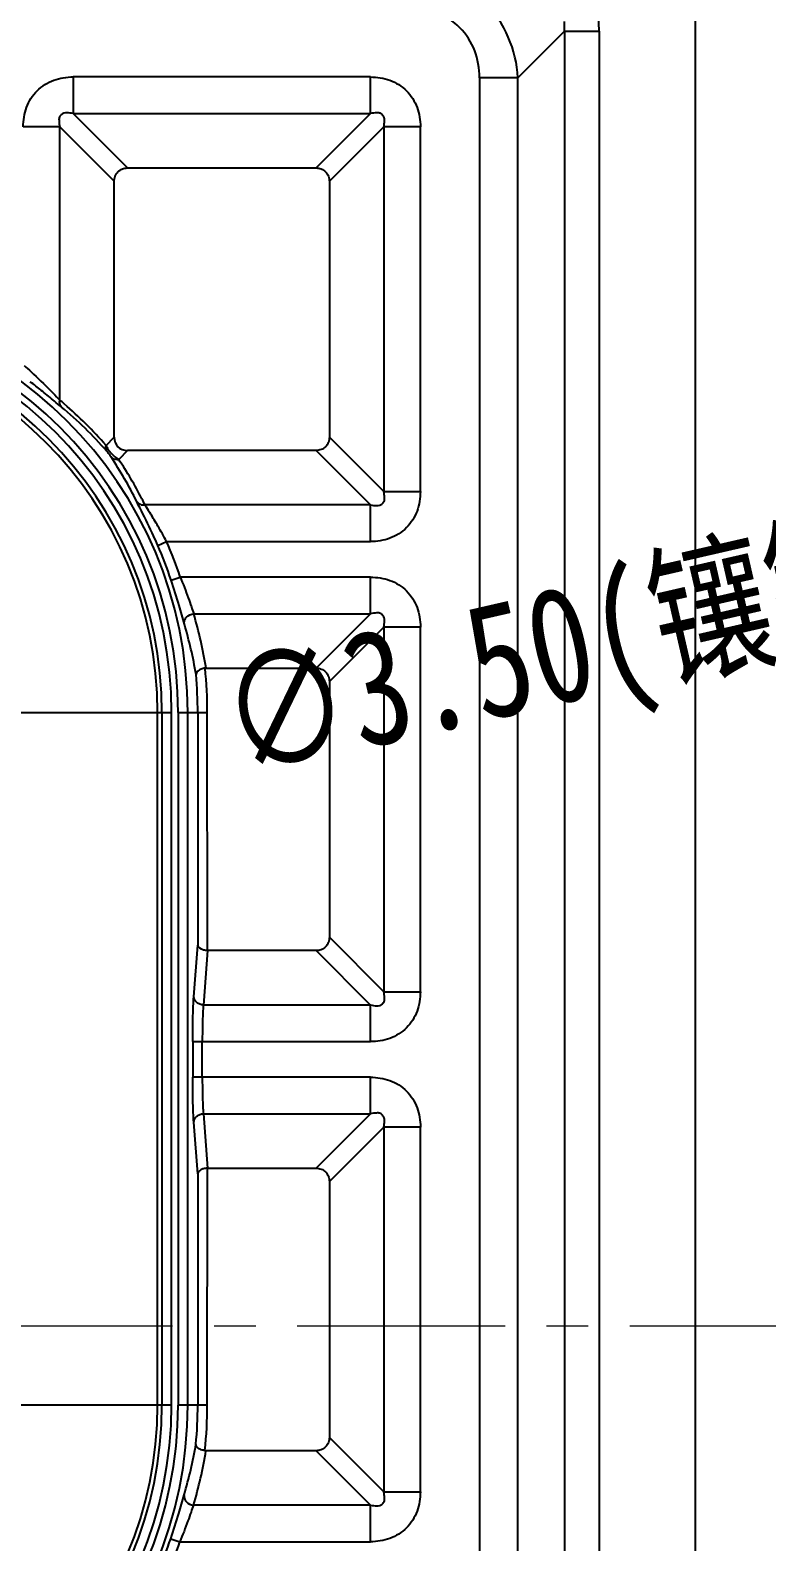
# Model space of a CAD drawing. Header units: millimetres. Extents: x -174 to 1895, y -261 to 458.
# Drawn here: x 234.9 to 273.4, y 183.7 to 262.7 of the extents above; entities that cross this region are included whole.
import ezdxf

# ---------------------------------------------------------------- set-up
doc = ezdxf.new("R2010")
doc.units = ezdxf.units.MM
doc.header["$LTSCALE"] = 16.335
doc.header["$PDMODE"] = 3
doc.header["$PDSIZE"] = 0.3125
doc.linetypes.add('CENTER', pattern=[0.6, 0.375, -0.075, 0.075, -0.075])
doc.layers.get('0').update_dxf_attribs({"linetype": 'CONTINUOUS'})
doc.layers.get('Defpoints').update_dxf_attribs({"linetype": 'CONTINUOUS'})
doc.layers.add('202', color=7, linetype='CONTINUOUS')
doc.layers.add('center', color=1, linetype='CENTER', lineweight=9)
doc.layers.add('dim', color=82, linetype='CONTINUOUS', lineweight=9)
doc.styles.get("Standard").update_dxf_attribs({"font": 'txt', "width": 0.8})
doc.dimstyles.get("Standard").update_dxf_attribs({"dimtxt": 0.15625, "dimasz": 0.1875, "dimexe": 0.125, "dimexo": 0.0625, "dimtad": 0, "dimtih": 1, "dimtoh": 1, "dimdsep": 46, "dimtxsty": 'Standard', "dimcen": 0.09, "dimadec": 0, "dimazin": 0, "dimtp": 0.01, "dimtm": 0.01, "dimtfac": 1, "dimtofl": 0, "dimtmove": 0, "dimatfit": 3, "dimfxl": 0, "dimtolj": 1, "dimarcsym": 0})

# ---------------------------------------------------------------- blocks, each defined once
blk = doc.blocks.new('*D7')
at = {"color": 6, "lineweight": -2}
blk.add_line((282.831, 234.419), (288.679, 235.762), dxfattribs=at)
at = {"color": 6}
blk.add_solid([(288.455, 236.736), (288.903, 234.787), (294.527, 237.105)], dxfattribs=at)
at = {"layer": 'Defpoints', "color": 0}
for p in [(297.938, 237.888), (294.527, 237.105)]:
    blk.add_point(p, dxfattribs=at)
at = {"color": 4, "insert": (264.092, 230.115), "char_height": 6, "attachment_point": 5, "rotation": 12.93595}
blk.add_mtext('\\A1;∅3.50(镶针)', dxfattribs=at)
blk = doc.blocks.new('*D9')
at = {"layer": 'Defpoints', "color": 0}
for p in [(158.267, 194.997), (315.856, 194.997), (337.282, 194.997)]:
    blk.add_point(p, dxfattribs=at)
at = {"layer": 'dim', "color": 6, "lineweight": -2}
blk.add_line((315.856, 194.997), (337.282, 194.997), dxfattribs=at)
at = {"layer": 'dim', "color": 4, "insert": (339.782, 194.997), "char_height": 2.5, "attachment_point": 5}
blk.add_mtext('\\A1;0.00', dxfattribs=at)
blk = doc.blocks.new('*D10')
at = {"layer": 'Defpoints', "color": 0}
for p in [(298.694, 231.497), (337.282, 225.366), (158.267, 194.997)]:
    blk.add_point(p, dxfattribs=at)
at = {"layer": 'dim', "color": 6, "lineweight": -2}
for p, q in [((298.694, 231.497), (329.282, 231.497)), ((329.282, 231.497), (333.282, 225.366)), ((333.282, 225.366), (337.282, 225.366))]:
    blk.add_line(p, q, dxfattribs=at)
at = {"layer": 'dim', "color": 4, "insert": (341.116, 225.366), "char_height": 2.5, "attachment_point": 5}
blk.add_mtext('\\A1;36.50', dxfattribs=at)
blk = doc.blocks.new('*D11')
at = {"layer": 'Defpoints', "color": 0}
for p in [(293.467, 232.497), (337.282, 232.497), (158.267, 194.997)]:
    blk.add_point(p, dxfattribs=at)
at = {"layer": 'dim', "color": 6, "lineweight": -2}
blk.add_line((293.467, 232.497), (337.282, 232.497), dxfattribs=at)
at = {"layer": 'dim', "color": 4, "insert": (341.116, 232.497), "char_height": 2.5, "attachment_point": 5}
blk.add_mtext('\\A1;37.50', dxfattribs=at)
blk = doc.blocks.new('*D12')
at = {"layer": 'Defpoints', "color": 0}
for p in [(297.205, 237.497), (337.282, 237.497), (158.267, 194.997)]:
    blk.add_point(p, dxfattribs=at)
at = {"layer": 'dim', "color": 6, "lineweight": -2}
blk.add_line((297.205, 237.497), (337.282, 237.497), dxfattribs=at)
at = {"layer": 'dim', "color": 4, "insert": (341.116, 237.497), "char_height": 2.5, "attachment_point": 5}
blk.add_mtext('\\A1;42.50', dxfattribs=at)
blk = doc.blocks.new('*D13')
at = {"layer": 'Defpoints', "color": 0}
for p in [(305.467, 257.497), (337.282, 257.497), (158.267, 194.997)]:
    blk.add_point(p, dxfattribs=at)
at = {"layer": 'dim', "color": 6, "lineweight": -2}
blk.add_line((305.467, 257.497), (337.282, 257.497), dxfattribs=at)
at = {"layer": 'dim', "color": 4, "insert": (341.116, 257.497), "char_height": 2.5, "attachment_point": 5}
blk.add_mtext('\\A1;62.50', dxfattribs=at)
blk = doc.blocks.new('*D14')
at = {"layer": 'Defpoints', "color": 0}
for p in [(304.428, 267.497), (337.282, 267.497), (158.267, 194.997)]:
    blk.add_point(p, dxfattribs=at)
at = {"layer": 'dim', "color": 6, "lineweight": -2}
blk.add_line((304.428, 267.497), (337.282, 267.497), dxfattribs=at)
at = {"layer": 'dim', "color": 4, "insert": (341.116, 267.497), "char_height": 2.5, "attachment_point": 5}
blk.add_mtext('\\A1;72.50', dxfattribs=at)
blk = doc.blocks.new('*D16')
at = {"layer": 'Defpoints', "color": 0}
for p in [(291.267, 346.397), (291.267, 234.697), (158.267, 194.997)]:
    blk.add_point(p, dxfattribs=at)
at = {"layer": 'dim', "color": 6, "lineweight": -2}
blk.add_line((291.267, 234.697), (291.267, 346.397), dxfattribs=at)
at = {"layer": 'dim', "color": 4, "insert": (291.267, 350.73), "char_height": 2.5, "attachment_point": 5, "rotation": 90}
blk.add_mtext('\\A1;133.00', dxfattribs=at)
blk = doc.blocks.new('*D17')
at = {"layer": 'Defpoints', "color": 0}
for p in [(296.232, 346.397), (296.232, 237.497), (158.267, 194.997)]:
    blk.add_point(p, dxfattribs=at)
at = {"layer": 'dim', "color": 6, "lineweight": -2}
blk.add_line((296.232, 237.497), (296.232, 346.397), dxfattribs=at)
at = {"layer": 'dim', "color": 4, "insert": (296.232, 351.064), "char_height": 2.5, "attachment_point": 5, "rotation": 90}
blk.add_mtext('\\A1;137.97', dxfattribs=at)
blk = doc.blocks.new('*D18')
at = {"layer": 'Defpoints', "color": 0}
for p in [(303.267, 346.397), (303.267, 233.644), (158.267, 194.997)]:
    blk.add_point(p, dxfattribs=at)
at = {"layer": 'dim', "color": 6, "lineweight": -2}
blk.add_line((303.267, 233.644), (303.267, 346.397), dxfattribs=at)
at = {"layer": 'dim', "color": 4, "insert": (303.267, 350.73), "char_height": 2.5, "attachment_point": 5, "rotation": 90}
blk.add_mtext('\\A1;145.00', dxfattribs=at)
blk = doc.blocks.new('*D19')
at = {"layer": 'Defpoints', "color": 0}
for p in [(310.302, 346.397), (310.302, 236.81), (158.267, 194.997)]:
    blk.add_point(p, dxfattribs=at)
at = {"layer": 'dim', "color": 6, "lineweight": -2}
blk.add_line((310.302, 236.81), (310.302, 346.397), dxfattribs=at)
at = {"layer": 'dim', "color": 4, "insert": (310.302, 350.897), "char_height": 2.5, "attachment_point": 5, "rotation": 90}
blk.add_mtext('\\A1;152.04', dxfattribs=at)
blk = doc.blocks.new('*D20')
at = {"layer": 'Defpoints', "color": 0}
for p in [(315.267, 346.397), (315.267, 234.697), (158.267, 194.997)]:
    blk.add_point(p, dxfattribs=at)
at = {"layer": 'dim', "color": 6, "lineweight": -2}
blk.add_line((315.267, 234.697), (315.267, 346.397), dxfattribs=at)
at = {"layer": 'dim', "color": 4, "insert": (315.267, 350.73), "char_height": 2.5, "attachment_point": 5, "rotation": 90}
blk.add_mtext('\\A1;157.00', dxfattribs=at)

msp = doc.modelspace()

# ---------------------------------------------------------------- linework, layer by layer
at = {"layer": '202', "color": 7, "linetype": 'Continuous'}
for p, q in [((269.683, 154.679), (269.683, 263.219)), ((262.832, 262.641), (260.402, 260.211)), ((262.832, 262.641), (262.832, 155.257)), ((262.832, 262.641), (264.64, 262.641)), ((264.64, 262.641), (264.64, 155.257)), ((237.161, 260.251), (237.161, 258.336)), ((252.697, 260.251), (237.161, 260.251)), ((252.697, 258.336), (252.697, 260.251)), ((258.398, 260.211), (258.398, 157.687)), ((260.402, 260.211), (258.398, 260.211)), ((260.402, 157.687), (260.402, 260.211)), ((237.161, 258.336), (252.697, 258.336)), ((237.161, 258.336), (240.004, 255.493)), ((249.854, 255.493), (252.697, 258.336)), ((236.465, 257.64), (234.55, 257.64)), ((236.465, 243.365), (236.465, 257.64)), ((239.308, 254.797), (236.465, 257.64)), ((253.393, 257.64), (250.55, 254.797)), ((253.393, 257.64), (253.393, 238.587)), ((255.308, 257.64), (253.393, 257.64)), ((255.308, 238.587), (255.308, 257.64)), ((240.004, 255.493), (249.854, 255.493)), ((239.308, 241.43), (239.308, 254.797)), ((250.55, 254.797), (250.55, 241.43)), ((238.879, 241.002), (239.308, 241.43)), ((250.55, 241.43), (253.393, 238.587)), ((240.004, 240.734), (239.541, 240.27)), ((249.854, 240.734), (240.004, 240.734)), ((252.697, 237.89), (249.854, 240.734)), ((253.393, 238.587), (255.308, 238.587)), ((252.697, 237.89), (240.916, 237.89)), ((252.697, 235.976), (252.697, 237.89)), ((241.583, 235.775), (242.044, 235.976)), ((242.043, 235.976), (252.697, 235.976)), ((242.281, 233.962), (242.757, 234.121)), ((252.697, 234.121), (242.757, 234.121)), ((252.697, 232.206), (252.697, 234.121)), ((243.463, 232.206), (252.697, 232.206)), ((249.854, 229.363), (252.697, 232.206)), ((253.393, 231.51), (250.55, 228.667)), ((255.308, 231.51), (253.393, 231.51)), ((253.393, 231.51), (253.393, 212.457)), ((255.308, 212.457), (255.308, 231.51)), ((244.105, 229.363), (249.854, 229.363)), ((250.55, 228.667), (250.55, 215.3)), ((234.027, 227.039), (242.303, 227.039)), ((241.574, 190.859), (241.574, 227.039)), ((241.801, 227.039), (241.801, 190.859)), ((242.303, 190.859), (242.303, 227.039)), ((242.65, 227.039), (244.173, 227.039)), ((242.65, 227.039), (242.65, 190.859)), ((243.152, 190.859), (243.152, 227.039)), ((243.671, 227.039), (243.671, 214.894)), ((244.179, 214.604), (244.173, 227.039)), ((243.467, 212.196), (243.671, 214.894)), ((250.55, 215.3), (253.393, 212.457)), ((244.179, 214.604), (243.969, 211.76)), ((249.854, 214.604), (244.179, 214.604)), ((252.697, 211.76), (249.854, 214.604)), ((253.393, 212.457), (255.308, 212.457)), ((252.697, 211.76), (243.969, 211.76)), ((252.697, 209.846), (252.697, 211.76)), ((243.408, 209.846), (252.697, 209.846)), ((243.408, 209.846), (243.408, 207.991)), ((243.91, 207.991), (243.91, 209.846)), ((252.697, 207.991), (243.408, 207.991)), ((252.697, 206.076), (252.697, 207.991)), ((243.671, 202.943), (243.467, 205.641)), ((243.969, 206.076), (252.697, 206.076)), ((243.969, 206.076), (244.179, 203.233)), ((249.854, 203.233), (252.697, 206.076)), ((253.393, 205.38), (250.55, 202.537)), ((255.308, 205.38), (253.393, 205.38)), ((253.393, 205.38), (253.393, 186.327)), ((255.308, 186.327), (255.308, 205.38)), ((244.173, 190.859), (244.179, 203.233)), ((244.179, 203.233), (249.854, 203.233)), ((243.671, 202.943), (243.671, 190.859)), ((250.55, 202.537), (250.55, 189.17)), ((242.303, 190.859), (234.027, 190.859)), ((244.173, 190.859), (242.65, 190.859)), ((250.55, 189.17), (253.393, 186.327)), ((249.854, 188.474), (244.1, 188.474)), ((252.697, 185.63), (249.854, 188.474)), ((252.697, 185.63), (243.45, 185.63)), ((252.697, 183.716), (252.697, 185.63)), ((253.393, 186.327), (255.308, 186.327)), ((242.261, 183.876), (242.736, 183.716)), ((242.736, 183.716), (252.697, 183.716))]:
    msp.add_line(p, q, dxfattribs=at)
for centre, radius, start, end in [((247.593, 263.001), 15.243, 358.64885, 0.56698), ((243.444, 262.637), 21.196, 0.01107, 1.57259), ((221.582, 227.039), 21.569, 0, 90), ((221.582, 227.039), 21.067, 0, 90), ((221.582, 227.039), 20.721, 0, 90), ((221.582, 227.039), 20.219, 0, 90), ((221.582, 227.039), 19.992, 0, 90), ((216.539, 220.059), 30.438, 51.48392, 52.85382), ((211.238, 213.474), 38.892, 50.25348, 51.41471), ((222.746, 226.926), 21.412, 49.33227, 50.1554), ((223.273, 227.032), 20.77, 41.11896, 50.24287), ((222.819, 227.01), 21.3, 41.06071, 49.33289), ((221.52, 228.702), 21.151, 26.29927, 33.58179), ((221.685, 228.364), 21.461, 27.31675, 33.69661), ((220.718, 227.87), 22.547, 26.38647, 27.30322), ((213.972, 220.58), 32.02, 30.38657, 31.74316), ((219.6, 223.914), 25.479, 28.25595, 30.3223), ((221.582, 227.039), 21.826, 18.49302, 23.5937), ((221.582, 227.039), 22.328, 18.49275, 23.59397), ((221.534, 225.762), 22.856, 9.06458, 16.37622), ((221.463, 225.31), 22.429, 9.54091, 16.45891), ((244.105, 228.929), 0.434, 89.98119, 96.79199), ((221.582, 227.039), 22.591, 0, 5.89731), ((221.582, 227.039), 22.089, 0, 5.16581), ((221.582, 190.859), 21.569, 270, 360), ((221.582, 190.859), 21.067, 270, 360), ((221.582, 190.859), 20.721, 270, 360), ((221.582, 190.859), 20.219, 270, 360), ((221.582, 190.859), 19.992, 270, 360), ((221.582, 190.859), 22.089, 354.67822, 360), ((221.582, 190.859), 22.591, 353.94692, 360), ((221.465, 192.588), 22.432, 343.38373, 350.30545), ((221.387, 192.17), 23.012, 343.49081, 350.75748), ((244.1, 188.908), 0.434, 263.05311, 270.0188), ((221.582, 190.859), 21.826, 336.37556, 341.34123), ((221.582, 190.859), 22.328, 336.37527, 341.3415)]:
    msp.add_arc(centre, radius, start, end, dxfattribs=at)
msp.add_ellipse((240.236, 241.662), major_axis=(0.734, 0.734), ratio=0.774597, start_param=-3.800651, end_param=-2.482535, dxfattribs=at)
for points, knots in [([(260.402, 260.211), (260.362, 260.935), (260.024, 262.384), (258.77, 264.227), (256.927, 265.48), (255.478, 265.819), (254.754, 265.859)], [0, 0, 0, 0, 0.24959, 0.500029, 0.75045, 1, 1, 1, 1]), ([(258.398, 260.211), (258.383, 260.689), (258.248, 261.659), (257.438, 262.895), (256.201, 263.704), (255.232, 263.841), (254.754, 263.855)], [0, 0, 0, 0, 0.250219, 0.500067, 0.749841, 1, 1, 1, 1]), ([(234.55, 257.64), (234.562, 257.984), (234.65, 258.68), (235.224, 259.58), (236.121, 260.147), (236.817, 260.25), (237.161, 260.251)], [0, 0, 0, 0, 0.250434, 0.500122, 0.749962, 1, 1, 1, 1]), ([(252.697, 260.251), (253.041, 260.239), (253.737, 260.151), (254.636, 259.577), (255.204, 258.68), (255.307, 257.984), (255.308, 257.64)], [0, 0, 0, 0, 0.250434, 0.500122, 0.749962, 1, 1, 1, 1]), ([(237.161, 258.336), (237.107, 258.346), (237.001, 258.363), (236.839, 258.382), (236.671, 258.368), (236.545, 258.291), (236.472, 258.2), (236.431, 258.123), (236.419, 258.04), (236.427, 257.934), (236.435, 257.8), (236.455, 257.694), (236.465, 257.64)], [0, 0, 0, 0, 0.124305, 0.244951, 0.369546, 0.499935, 0.567809, 0.633767, 0.694958, 0.755003, 0.875932, 1, 1, 1, 1]), ([(253.393, 257.64), (253.403, 257.694), (253.42, 257.8), (253.439, 257.962), (253.425, 258.13), (253.347, 258.256), (253.257, 258.329), (253.179, 258.37), (253.097, 258.382), (252.991, 258.374), (252.857, 258.366), (252.75, 258.346), (252.697, 258.336)], [0, 0, 0, 0, 0.124305, 0.244951, 0.369546, 0.499935, 0.567809, 0.633767, 0.694958, 0.755003, 0.875932, 1, 1, 1, 1]), ([(239.308, 254.797), (239.308, 254.889), (239.337, 255.074), (239.488, 255.313), (239.727, 255.464), (239.913, 255.493), (240.004, 255.493)], [0, 0, 0, 0, 0.250253, 0.500163, 0.750069, 1, 1, 1, 1]), ([(249.854, 255.493), (249.945, 255.493), (250.131, 255.464), (250.37, 255.313), (250.521, 255.074), (250.55, 254.888), (250.55, 254.797)], [0, 0, 0, 0, 0.250253, 0.500163, 0.750069, 1, 1, 1, 1]), ([(234.595, 245.175), (234.721, 245.065), (235.195, 244.639), (235.652, 244.195), (235.982, 243.86)], [0, 0, 0, 0, 0.261587, 1, 1, 1, 1]), ([(235.982, 243.86), (236.027, 243.814), (236.188, 243.65), (236.348, 243.484), (236.465, 243.366)], [0, 0, 0, 0, 0.278262, 1, 1, 1, 1]), ([(236.556, 242.999), (236.523, 243.027), (236.372, 243.153), (236.222, 243.279), (236.105, 243.377)], [0, 0, 0, 0, 0.22161, 1, 1, 1, 1]), ([(236.556, 242.999), (236.489, 243.067), (236.446, 243.206), (236.458, 243.333), (236.465, 243.365)], [0, 0, 0, 0, 0.744441, 1, 1, 1, 1]), ([(238.92, 240.691), (238.906, 240.711), (238.856, 240.806), (238.857, 240.923), (238.879, 241.002)], [0, 0, 0, 0, 0.231996, 1, 1, 1, 1]), ([(238.879, 241.002), (238.911, 240.927), (238.996, 240.778), (239.199, 240.514), (239.396, 240.345), (239.541, 240.27)], [0, 0, 0, 0, 0.243029, 0.510257, 1, 1, 1, 1]), ([(250.55, 241.43), (250.55, 241.338), (250.521, 241.153), (250.37, 240.914), (250.13, 240.763), (249.945, 240.734), (249.854, 240.734)], [0, 0, 0, 0, 0.250253, 0.500163, 0.750069, 1, 1, 1, 1]), ([(239.141, 240.401), (239.126, 240.424), (239.057, 240.523), (238.982, 240.62), (238.92, 240.691)], [0, 0, 0, 0, 0.223922, 1, 1, 1, 1]), ([(239.141, 240.401), (239.162, 240.375), (239.273, 240.28), (239.432, 240.252), (239.541, 240.27)], [0, 0, 0, 0, 0.235147, 1, 1, 1, 1]), ([(252.697, 237.89), (252.751, 237.881), (252.857, 237.864), (253.018, 237.845), (253.186, 237.859), (253.313, 237.936), (253.386, 238.027), (253.426, 238.104), (253.439, 238.187), (253.431, 238.293), (253.423, 238.427), (253.403, 238.533), (253.393, 238.587)], [0, 0, 0, 0, 0.124305, 0.244951, 0.369546, 0.499935, 0.567809, 0.633767, 0.694958, 0.755003, 0.875932, 1, 1, 1, 1]), ([(255.308, 238.587), (255.296, 238.243), (255.207, 237.547), (254.634, 236.647), (253.737, 236.08), (253.04, 235.977), (252.697, 235.976)], [0, 0, 0, 0, 0.250434, 0.500123, 0.749962, 1, 1, 1, 1]), ([(240.727, 237.586), (240.703, 237.633), (240.621, 237.795), (240.537, 237.957), (240.482, 238.073)], [0, 0, 0, 0, 0.291311, 1, 1, 1, 1]), ([(240.482, 238.073), (240.523, 238.006), (240.66, 237.896), (240.831, 237.88), (240.916, 237.89)], [0, 0, 0, 0, 0.477653, 1, 1, 1, 1]), ([(240.916, 237.89), (240.936, 237.857), (241.031, 237.702), (241.128, 237.548), (241.203, 237.427)], [0, 0, 0, 0, 0.214377, 1, 1, 1, 1]), ([(241.583, 235.775), (241.511, 235.941), (241.237, 236.55), (240.946, 237.152), (240.727, 237.586)], [0, 0, 0, 0, 0.27101, 1, 1, 1, 1]), ([(242.973, 231.665), (242.877, 231.989), (242.664, 232.76), (242.428, 233.524), (242.281, 233.962)], [0, 0, 0, 0, 0.422354, 1, 1, 1, 1]), ([(242.757, 234.121), (242.906, 233.762), (243.101, 233.245), (243.326, 232.603), (243.42, 232.326), (243.463, 232.206)], [0, 0, 0, 0, 0.571183, 0.812383, 1, 1, 1, 1]), ([(252.697, 234.121), (253.041, 234.109), (253.737, 234.021), (254.636, 233.447), (255.204, 232.55), (255.307, 231.853), (255.308, 231.51)], [0, 0, 0, 0, 0.250433, 0.500122, 0.749962, 1, 1, 1, 1]), ([(242.973, 231.665), (242.96, 231.729), (242.972, 231.865), (243.115, 232.1), (243.324, 232.196), (243.463, 232.206)], [0, 0, 0, 0, 0.242223, 0.479912, 1, 1, 1, 1]), ([(253.393, 231.51), (253.403, 231.564), (253.42, 231.67), (253.439, 231.832), (253.425, 232), (253.347, 232.126), (253.257, 232.199), (253.179, 232.24), (253.097, 232.252), (252.991, 232.244), (252.857, 232.236), (252.75, 232.216), (252.697, 232.206)], [0, 0, 0, 0, 0.124305, 0.244951, 0.369546, 0.499935, 0.567809, 0.633767, 0.694958, 0.755003, 0.875932, 1, 1, 1, 1]), ([(244.054, 229.36), (243.987, 229.352), (243.802, 229.313), (243.579, 229.16), (243.582, 229.028)], [0, 0, 0, 0, 0.336239, 1, 1, 1, 1]), ([(249.854, 229.363), (249.945, 229.363), (250.131, 229.334), (250.37, 229.183), (250.521, 228.944), (250.55, 228.758), (250.55, 228.667)], [0, 0, 0, 0, 0.250253, 0.500163, 0.750069, 1, 1, 1, 1]), ([(244.179, 214.603), (244.111, 214.604), (243.92, 214.627), (243.681, 214.76), (243.671, 214.894)], [0, 0, 0, 0, 0.335388, 1, 1, 1, 1]), ([(250.55, 215.3), (250.55, 215.208), (250.521, 215.023), (250.37, 214.784), (250.13, 214.633), (249.945, 214.604), (249.854, 214.604)], [0, 0, 0, 0, 0.250253, 0.500163, 0.750069, 1, 1, 1, 1]), ([(252.697, 211.761), (252.751, 211.751), (252.857, 211.734), (253.018, 211.715), (253.186, 211.729), (253.313, 211.806), (253.386, 211.897), (253.426, 211.974), (253.439, 212.057), (253.431, 212.163), (253.423, 212.297), (253.403, 212.403), (253.393, 212.457)], [0, 0, 0, 0, 0.124305, 0.244951, 0.369546, 0.499935, 0.567809, 0.633767, 0.694958, 0.755003, 0.875932, 1, 1, 1, 1]), ([(255.308, 212.457), (255.296, 212.113), (255.207, 211.417), (254.634, 210.517), (253.737, 209.95), (253.041, 209.847), (252.697, 209.846)], [0, 0, 0, 0, 0.250434, 0.500123, 0.749963, 1, 1, 1, 1]), ([(243.408, 209.846), (243.408, 210.299), (243.417, 211.082), (243.442, 211.866), (243.467, 212.196)], [0, 0, 0, 0, 0.577249, 1, 1, 1, 1]), ([(243.969, 211.76), (243.907, 211.762), (243.78, 211.788), (243.566, 211.902), (243.47, 212.082), (243.467, 212.196)], [0, 0, 0, 0, 0.259809, 0.527886, 1, 1, 1, 1]), ([(243.969, 211.76), (243.944, 211.492), (243.919, 210.853), (243.91, 210.214), (243.91, 209.846)], [0, 0, 0, 0, 0.422869, 1, 1, 1, 1]), ([(243.467, 205.641), (243.442, 205.972), (243.417, 206.755), (243.408, 207.539), (243.408, 207.991)], [0, 0, 0, 0, 0.422798, 1, 1, 1, 1]), ([(243.91, 207.991), (243.91, 207.623), (243.919, 206.984), (243.944, 206.345), (243.969, 206.077)], [0, 0, 0, 0, 0.577132, 1, 1, 1, 1]), ([(252.697, 207.991), (253.041, 207.979), (253.737, 207.89), (254.636, 207.317), (255.204, 206.42), (255.307, 205.723), (255.308, 205.38)], [0, 0, 0, 0, 0.250432, 0.500122, 0.749962, 1, 1, 1, 1]), ([(243.467, 205.641), (243.47, 205.754), (243.566, 205.935), (243.78, 206.049), (243.907, 206.075), (243.969, 206.076)], [0, 0, 0, 0, 0.472112, 0.74019, 1, 1, 1, 1]), ([(253.393, 205.38), (253.403, 205.434), (253.42, 205.54), (253.439, 205.702), (253.425, 205.87), (253.347, 205.996), (253.257, 206.069), (253.179, 206.11), (253.097, 206.122), (252.991, 206.114), (252.857, 206.106), (252.75, 206.086), (252.697, 206.076)], [0, 0, 0, 0, 0.124305, 0.244951, 0.369546, 0.499935, 0.567809, 0.633767, 0.694958, 0.755003, 0.875932, 1, 1, 1, 1]), ([(244.179, 203.231), (244.111, 203.23), (243.984, 203.214), (243.792, 203.143), (243.677, 203.024), (243.671, 202.943)], [0, 0, 0, 0, 0.327157, 0.609902, 1, 1, 1, 1]), ([(249.854, 203.233), (249.945, 203.233), (250.131, 203.204), (250.37, 203.053), (250.521, 202.814), (250.55, 202.628), (250.55, 202.537)], [0, 0, 0, 0, 0.250253, 0.500163, 0.750069, 1, 1, 1, 1]), ([(244.047, 188.477), (243.981, 188.485), (243.834, 188.517), (243.652, 188.622), (243.575, 188.754), (243.576, 188.81)], [0, 0, 0, 0, 0.326946, 0.726236, 1, 1, 1, 1]), ([(250.55, 189.17), (250.55, 189.078), (250.521, 188.893), (250.37, 188.654), (250.13, 188.503), (249.945, 188.474), (249.854, 188.474)], [0, 0, 0, 0, 0.250253, 0.500163, 0.750069, 1, 1, 1, 1]), ([(242.261, 183.876), (242.409, 184.313), (242.647, 185.077), (242.864, 185.847), (242.96, 186.173)], [0, 0, 0, 0, 0.575773, 1, 1, 1, 1]), ([(243.45, 185.63), (243.406, 185.511), (243.311, 185.234), (243.084, 184.592), (242.887, 184.074), (242.736, 183.716)], [0, 0, 0, 0, 0.187699, 0.428937, 1, 1, 1, 1]), ([(242.96, 186.173), (242.947, 186.109), (242.959, 185.973), (243.101, 185.738), (243.31, 185.641), (243.45, 185.631)], [0, 0, 0, 0, 0.24213, 0.479884, 1, 1, 1, 1]), ([(252.697, 185.631), (252.751, 185.621), (252.857, 185.604), (253.018, 185.585), (253.186, 185.599), (253.313, 185.676), (253.386, 185.767), (253.426, 185.844), (253.439, 185.927), (253.431, 186.033), (253.423, 186.167), (253.403, 186.273), (253.393, 186.327)], [0, 0, 0, 0, 0.124305, 0.244951, 0.369546, 0.499935, 0.567809, 0.633767, 0.694958, 0.755003, 0.875932, 1, 1, 1, 1]), ([(255.308, 186.327), (255.296, 185.983), (255.207, 185.287), (254.634, 184.387), (253.737, 183.82), (253.041, 183.717), (252.697, 183.716)], [0, 0, 0, 0, 0.250434, 0.500123, 0.749963, 1, 1, 1, 1])]:
    msp.add_open_spline(points, degree=3, knots=knots, dxfattribs=at)
at = {"layer": 'center', "color": 1, "linetype": 'CENTER', "ltscale": 1.772635}
msp.add_line((-11.733, 194.997), (328.267, 194.997), dxfattribs=at)

# ---------------------------------------------------------------- dimensions: what is measured, and where the dimension line sits
dim = msp.add_diameter_dim_2p(p1=(297.938, 237.888), p2=(294.527, 237.105), text='<>(镶针)', dimstyle='Standard', override={"dimtxt": 6, "dimasz": 6, "dimexe": 0, "dimexo": 0, "dimgap": 0, "dimtih": 0, "dimtoh": 0, "dimzin": 0, "dimcen": 0, "dimclrd": 6, "dimclre": 6, "dimclrt": 4, "dimtp": 0, "dimtm": 0, "dimtzin": 0})
dim.commit()
dim.dimension.update_dxf_attribs({"geometry": '*D7', "text_midpoint": (264.092, 230.115)})
at = {"layer": 'dim'}
for feature_location, offset, dtype, origin, picture, middle in [((296.232210496, 237.496731306), (0, 108.900341854), 1, (158.267210496, 194.996731306), '*D17', (296.232210496, 351.063739826)), ((310.302210496, 236.809525877), (0, 109.587547282), 1, (158.267210496, 194.996731306), '*D19', (310.302210496, 350.89707316)), ((291.267, 234.697), (0, 111.7), 1, (158.267, 194.997), '*D16', (291.267, 350.73)), ((303.267, 233.644), (0, 112.753), 1, (158.267, 194.997), '*D18', (303.267, 350.73)), ((315.267, 234.697), (0, 111.7), 1, (158.267, 194.997), '*D20', (315.267, 350.73)), ((304.428, 267.497), (32.854, 0), 0, (158.267, 194.997), '*D14', (341.116, 267.497)), ((305.467, 257.497), (31.815, 0), 0, (158.267, 194.997), '*D13', (341.116, 257.497)), ((297.205, 237.497), (40.077, 0), 0, (158.267, 194.997), '*D12', (341.116, 237.497)), ((293.467, 232.497), (43.815, 0), 0, (158.267, 194.997), '*D11', (341.116, 232.497)), ((298.694, 231.497), (38.588, -6.131), 0, (158.267, 194.997), '*D10', (341.116, 225.366)), ((315.855984555, 194.996731306), (21.42626399, 0), 0, (158.267210496, 194.996731306), '*D9', (339.782248545, 194.996731306))]:
    dim = msp.add_ordinate_dim(feature_location=feature_location, offset=offset, dtype=dtype, origin=origin, dimstyle='Standard', override={"dimtxt": 2.5, "dimasz": 2, "dimexe": 0, "dimexo": 0, "dimgap": 0, "dimtih": 0, "dimtoh": 0, "dimzin": 0, "dimcen": 0, "dimclrd": 6, "dimclre": 6, "dimclrt": 4, "dimtp": 0, "dimtm": 0, "dimtzin": 0}, dxfattribs=at)
    dim.commit()
    dim.dimension.update_dxf_attribs({"geometry": picture, "text_midpoint": middle})

doc.saveas('drawing.dxf')
